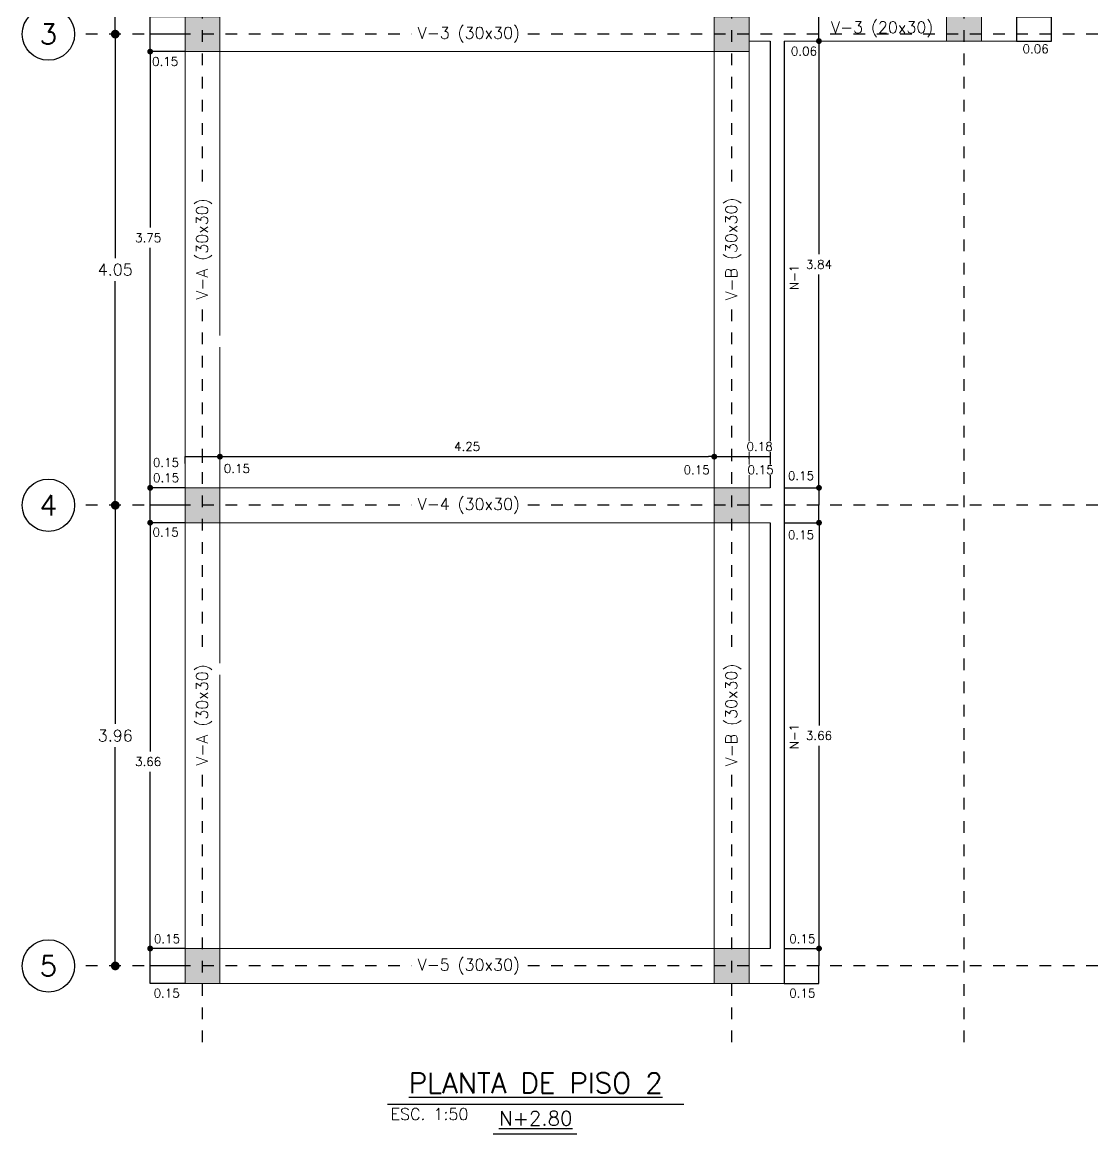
# Model space of a CAD drawing. Header units: millimetres. Extents: x -42 to 124, y -10 to 43.
# Drawn here: x 23.31 to 32.55, y 18.71 to 28.26 of the extents above; entities that cross this region are included whole.
import ezdxf
from ezdxf.enums import TextEntityAlignment as Align

# ---------------------------------------------------------------- set-up
doc = ezdxf.new("R2010")
doc.units = ezdxf.units.MM
doc.header["$LTSCALE"] = 0.01
doc.header["$PDMODE"] = 3
doc.linetypes.add('DASHDOT', pattern=[1, 0.5, -0.25, 0, -0.25])
for name, color, linetype in [('FC_CIRCULO DE EJES', 3, 'Continuous'), ('FC_COTAS', 1, 'Continuous'), ('FC_COTAS @ 50', 1, 'Continuous'), ('FC_COTAS EJES', 1, 'Continuous'), ('FC_COTAS EJES @ 50', 1, 'Continuous'), ('FC_EJES', 1, 'DASHDOT'), ('FC_HATCH COLUMNAS', 253, 'Continuous'), ('FC_NERVIOS', 3, 'Continuous'), ('FC_R-140', 2, 'Continuous'), ('FC_R-175', 5, 'Continuous'), ('FC_R-200', 5, 'Continuous'), ('FC_R-60 @ 50', 11, 'Continuous'), ('FC_R-80', 11, 'Continuous'), ('FC_R-80 @ 50', 11, 'Continuous')]:
    doc.layers.add(name, color=color, linetype=linetype)
doc.layers.add('FC_COLUMNAS', color=5, linetype='Continuous', lineweight=15)
doc.layers.add('FC_VIGAS', color=2, linetype='Continuous', lineweight=0)
doc.styles.add('FC_TEXT', font='romans.shx', dxfattribs={"height": 0.002})
doc.styles.add('FC_TEXT1', font='romans.shx')
doc.dimstyles.new('FC_COTAS', dxfattribs={"dimtxt": 0.0015, "dimasz": 0.001, "dimexe": 0, "dimexo": 0, "dimgap": 0.001, "dimtad": 1, "dimtih": 1, "dimtoh": 1, "dimzin": 0, "dimdsep": 46, "dimtxsty": 'FC_TEXT1', "dimblk": 'DOT', "dimcen": 0.09, "dimclrd": 256, "dimclre": 256, "dimclrt": 256, "dimadec": 0, "dimazin": 0, "dimtfac": 1, "dimtix": 1, "dimtmove": 2, "dimatfit": 3, "dimfxl": 1.002, "dimtolj": 1, "dimtzin": 0, "dimlwd": -1, "dimarcsym": 0})
doc.dimstyles.new('FC_COTAS EJES', dxfattribs={"dimtxt": 0.002, "dimasz": 0.0015, "dimexe": 0, "dimexo": 0, "dimgap": 0.001, "dimtad": 1, "dimtih": 1, "dimtoh": 1, "dimzin": 0, "dimdsep": 46, "dimtxsty": 'FC_TEXT1', "dimblk": 'DOT', "dimcen": 0.09, "dimclrd": 256, "dimclre": 256, "dimclrt": 256, "dimadec": 0, "dimazin": 0, "dimtfac": 1, "dimtix": 1, "dimtmove": 2, "dimatfit": 3, "dimfxl": 1.002, "dimtolj": 1, "dimtzin": 0, "dimlwd": -1, "dimarcsym": 0})

# ---------------------------------------------------------------- blocks, each defined once
blk = doc.blocks.new('FC_B_Columnas 1 E-1')
at = {"layer": 'FC_HATCH COLUMNAS', "ltscale": 0.6}
h = blk.add_hatch(color=256, dxfattribs=at)
h.dxf.hatch_style = 1
h.paths.add_polyline_path([(0, -0.3), (0.3, -0.3), (0.3, 0), (0, 0)])
h.paths.add_polyline_path([(6.55, -0.3657), (6.55, -0.6657), (6.85, -0.6657), (6.85, -0.3657)])
h.paths.add_polyline_path([(0.4, -4.47), (0, -4.47), (0, -4.77), (0.4, -4.77)])
h.paths.add_polyline_path([(6.45, -4.47), (6.45, -4.77), (6.85, -4.77), (6.85, -4.47)])
h.paths.add_polyline_path([(0.3, -8.52), (0, -8.52), (0, -8.82), (0.3, -8.82)])
h.paths.add_polyline_path([(4.55, -8.52), (4.55, -8.82), (4.85, -8.82), (4.85, -8.52)])
h.paths.add_polyline_path([(0.3, -12.57), (0, -12.57), (0, -12.87), (0.3, -12.87)])
h.paths.add_polyline_path([(4.55, -12.57), (4.55, -12.87), (4.85, -12.87), (4.85, -12.57)])
h.paths.add_polyline_path([(0.3, -16.53), (0, -16.53), (0, -16.83), (0.3, -16.83)])
h.paths.add_polyline_path([(4.55, -16.53), (4.55, -16.83), (4.85, -16.83), (4.85, -16.53)])
h.paths.add_polyline_path([(6.5477, -8.4297), (6.8477, -8.4297), (6.8477, -8.7297), (6.5477, -8.7297)])
at = {"layer": 'FC_COLUMNAS', "ltscale": 0.6}
for points in [[(6.5477, -8.4297), (6.8477, -8.4297), (6.8477, -8.7297), (6.5477, -8.7297)], [(0, -8.52), (0.3, -8.52), (0.3, -8.82), (0, -8.82)], [(4.85, -8.52), (4.55, -8.52), (4.55, -8.82), (4.85, -8.82)], [(0, -12.87), (0.3, -12.87), (0.3, -12.57), (0, -12.57)], [(4.85, -12.87), (4.55, -12.87), (4.55, -12.57), (4.85, -12.57)], [(0, -16.53), (0.3, -16.53), (0.3, -16.83), (0, -16.83)], [(4.85, -16.53), (4.55, -16.53), (4.55, -16.83), (4.85, -16.83)]]:
    blk.add_lwpolyline(points, close=True, dxfattribs=at)
blk = doc.blocks.new('FC_B_Eje')
at = {"layer": 'FC_CIRCULO DE EJES', "ltscale": 1.5}
blk.add_circle((0, 0), 0.0045, dxfattribs=at)
at = {"ltscale": 1.5, "style": 'FC_TEXT1'}
blk.add_attdef('EJE', text='', height=0.0035, dxfattribs=at).set_placement((0, 0), align=Align.MIDDLE_CENTER)
blk = doc.blocks.new('_Dot')
at = {"color": 0, "linetype": 'ByBlock', "lineweight": -2}
blk.add_line((-0.5, 0), (-1, 0), dxfattribs=at)
at = {"color": 0, "linetype": 'ByBlock', "const_width": 0.5}
blk.add_lwpolyline([(-0.25, 0, 1), (0.25, 0, 1)], format="xyb", close=True, dxfattribs=at)
blk = doc.blocks.new('*D32')
at = {"layer": 'Defpoints', "color": 0, "ltscale": 0.6, "transparency": 16777216}
for p in [(37.4436, 27.1002), (37.4436, 23.0502), (37.4436, 23.0502)]:
    blk.add_point(p, dxfattribs=at)
at = {"layer": 'FC_COTAS EJES', "ltscale": 0.6, "transparency": 16777216}
for p, q in [((37.4436, 27.0252), (37.4436, 25.1752)), ((37.4436, 23.1252), (37.4436, 24.9752))]:
    blk.add_line(p, q, dxfattribs=at)
at = {"layer": 'FC_COTAS EJES', "ltscale": 0.6, "transparency": 16777216, "xscale": 0.075, "yscale": 0.075, "zscale": 0.075}
for p, rotation in [((37.4436, 27.1002), 90), ((37.4436, 23.0502), 270)]:
    blk.add_blockref('_Dot', p, dxfattribs=dict(at, rotation=rotation))
at = {"layer": 'FC_COTAS EJES', "ltscale": 0.6, "transparency": 16777216, "insert": (37.4436, 25.0752), "char_height": 0.1, "attachment_point": 5, "style": 'FC_TEXT1'}
blk.add_mtext('\\A1;4.05', dxfattribs=at)
blk = doc.blocks.new('*D33')
at = {"layer": 'Defpoints', "color": 0, "ltscale": 0.6, "transparency": 16777216}
for p in [(37.4436, 23.0502), (37.4436, 19.0002), (37.4436, 19.0002)]:
    blk.add_point(p, dxfattribs=at)
at = {"layer": 'FC_COTAS EJES', "ltscale": 0.6, "transparency": 16777216}
for p, q in [((37.4436, 22.9752), (37.4436, 21.1252)), ((37.4436, 19.0752), (37.4436, 20.9252))]:
    blk.add_line(p, q, dxfattribs=at)
at = {"layer": 'FC_COTAS EJES', "ltscale": 0.6, "transparency": 16777216, "xscale": 0.075, "yscale": 0.075, "zscale": 0.075}
for p, rotation in [((37.4436, 23.0502), 90), ((37.4436, 19.0002), 270)]:
    blk.add_blockref('_Dot', p, dxfattribs=dict(at, rotation=rotation))
at = {"layer": 'FC_COTAS EJES', "ltscale": 0.6, "transparency": 16777216, "insert": (37.4436, 21.0252), "char_height": 0.1, "attachment_point": 5, "style": 'FC_TEXT1'}
blk.add_mtext('\\A1;4.05', dxfattribs=at)
blk = doc.blocks.new('*D34')
at = {"layer": 'Defpoints', "color": 0, "ltscale": 0.6, "transparency": 16777216}
for p in [(37.4436, 19.0002), (37.4436, 15.0402), (37.4436, 15.0402)]:
    blk.add_point(p, dxfattribs=at)
at = {"layer": 'FC_COTAS EJES', "ltscale": 0.6, "transparency": 16777216}
for p, q in [((37.4436, 18.9252), (37.4436, 17.1202)), ((37.4436, 15.1152), (37.4436, 16.9202))]:
    blk.add_line(p, q, dxfattribs=at)
at = {"layer": 'FC_COTAS EJES', "ltscale": 0.6, "transparency": 16777216, "xscale": 0.075, "yscale": 0.075, "zscale": 0.075}
for p, rotation in [((37.4436, 19.0002), 90), ((37.4436, 15.0402), 270)]:
    blk.add_blockref('_Dot', p, dxfattribs=dict(at, rotation=rotation))
at = {"layer": 'FC_COTAS EJES', "ltscale": 0.6, "transparency": 16777216, "insert": (37.4436, 17.0202), "char_height": 0.1, "attachment_point": 5, "style": 'FC_TEXT1'}
blk.add_mtext('\\A1;3.96', dxfattribs=at)
blk = doc.blocks.new('*U246')
at = {"layer": 'FC_R-140', "color": 4, "ltscale": 1.5}
blk.add_lwpolyline([(-0.0073, -0.00507), (0.00704, -0.00507)], dxfattribs=at)
at = {"layer": 'FC_R-200', "color": 4, "ltscale": 1.5}
blk.add_lwpolyline([(-0.02548, 0), (0.02548, 0)], dxfattribs=at)
at = {"layer": 'FC_R-140', "ltscale": 1.5, "style": 'FC_TEXT1'}
blk.add_attdef('%%UNIVEL', text='', height=0.0025, dxfattribs=at).set_placement((0, -0.00242), align=Align.MIDDLE_CENTER)
at = {"layer": 'FC_R-200', "ltscale": 1.5, "style": 'FC_TEXT1'}
blk.add_attdef('%%UTÍTULO', text='', height=0.0035, dxfattribs=at).set_placement((0, 0.00366), align=Align.MIDDLE_CENTER)
at = {"layer": 'FC_R-80', "ltscale": 1.5, "style": 'FC_TEXT1'}
blk.add_attdef('ESCALA', text='', height=0.002, dxfattribs=at).set_placement((-0.02496, -0.0017), align=Align.MIDDLE_LEFT)
blk = doc.blocks.new('*D350')
at = {"layer": 'Defpoints', "color": 0, "ltscale": 0.6, "transparency": 16777216}
for p in [(24.405, 20.1522), (24.7054, 20.1522), (24.7054, 20.0022)]:
    blk.add_point(p, dxfattribs=at)
at = {"layer": 'FC_COTAS', "lineweight": -2, "ltscale": 0.6, "transparency": 16777216}
for p, q in [((24.7054, 20.1522), (24.405, 20.1522)), ((24.7054, 20.0022), (24.405, 20.0022))]:
    blk.add_line(p, q, dxfattribs=at)
at = {"layer": 'FC_COTAS', "ltscale": 0.6, "transparency": 16777216}
blk.add_line((24.405, 20.0022), (24.405, 20.1522), dxfattribs=at)
at = {"layer": 'FC_COTAS', "ltscale": 0.6, "transparency": 16777216, "insert": (24.5479, 19.9183), "char_height": 0.075, "attachment_point": 5, "style": 'FC_TEXT1'}
blk.add_mtext('\\A1;0.15', dxfattribs=at)
blk = doc.blocks.new('*D351')
at = {"layer": 'Defpoints', "color": 0, "ltscale": 0.6, "transparency": 16777216}
for p in [(24.4054, 20.3022), (24.7054, 20.3022), (24.7054, 20.1522)]:
    blk.add_point(p, dxfattribs=at)
at = {"layer": 'FC_COTAS', "lineweight": -2, "ltscale": 0.6, "transparency": 16777216}
for p, q in [((24.7054, 20.3022), (24.4054, 20.3022)), ((24.7054, 20.1522), (24.4054, 20.1522))]:
    blk.add_line(p, q, dxfattribs=at)
at = {"layer": 'FC_COTAS', "ltscale": 0.6, "transparency": 16777216}
blk.add_line((24.4054, 20.1522), (24.4054, 20.3022), dxfattribs=at)
at = {"layer": 'FC_COTAS', "ltscale": 0.6, "transparency": 16777216, "insert": (24.5499, 20.3857), "char_height": 0.075, "attachment_point": 5, "style": 'FC_TEXT1'}
blk.add_mtext('\\A1;0.15', dxfattribs=at)
blk = doc.blocks.new('*D352')
at = {"layer": 'Defpoints', "color": 0, "ltscale": 0.6, "transparency": 16777216}
for p in [(24.4054, 23.9622), (24.7054, 23.9622), (24.7054, 20.3022)]:
    blk.add_point(p, dxfattribs=at)
at = {"layer": 'FC_COTAS', "lineweight": -2, "ltscale": 0.6, "transparency": 16777216}
for p, q in [((24.7054, 23.9622), (24.4054, 23.9622)), ((24.7054, 20.3022), (24.4054, 20.3022))]:
    blk.add_line(p, q, dxfattribs=at)
at = {"layer": 'FC_COTAS', "ltscale": 0.6, "transparency": 16777216}
for p, q in [((24.4054, 23.9122), (24.4054, 21.996)), ((24.4054, 20.3522), (24.4054, 21.821))]:
    blk.add_line(p, q, dxfattribs=at)
at = {"layer": 'FC_COTAS', "ltscale": 0.6, "transparency": 16777216, "xscale": 0.05, "yscale": 0.05, "zscale": 0.05}
for p, rotation in [((24.4054, 23.9622), 90), ((24.4054, 20.3022), 270)]:
    blk.add_blockref('_Dot', p, dxfattribs=dict(at, rotation=rotation))
at = {"layer": 'FC_COTAS', "ltscale": 0.6, "transparency": 16777216, "insert": (24.3883, 21.9085), "char_height": 0.075, "attachment_point": 5, "style": 'FC_TEXT1'}
blk.add_mtext('\\A1;3.66', dxfattribs=at)
blk = doc.blocks.new('*D353')
at = {"layer": 'Defpoints', "color": 0, "ltscale": 0.6, "transparency": 16777216}
for p in [(24.4054, 24.1122), (24.7054, 24.1122), (24.7054, 23.9622)]:
    blk.add_point(p, dxfattribs=at)
at = {"layer": 'FC_COTAS', "lineweight": -2, "ltscale": 0.6, "transparency": 16777216}
for p, q in [((24.7054, 24.1122), (24.4054, 24.1122)), ((24.7054, 23.9622), (24.4054, 23.9622))]:
    blk.add_line(p, q, dxfattribs=at)
at = {"layer": 'FC_COTAS', "ltscale": 0.6, "transparency": 16777216}
blk.add_line((24.4054, 23.9622), (24.4054, 24.1122), dxfattribs=at)
at = {"layer": 'FC_COTAS', "ltscale": 0.6, "transparency": 16777216, "insert": (24.5381, 23.8813), "char_height": 0.075, "attachment_point": 5, "style": 'FC_TEXT1'}
blk.add_mtext('\\A1;0.15', dxfattribs=at)
blk = doc.blocks.new('*D354')
at = {"layer": 'Defpoints', "color": 0, "ltscale": 0.6, "transparency": 16777216}
for p in [(24.4054, 24.2622), (24.7054, 24.2622), (24.7054, 24.1122)]:
    blk.add_point(p, dxfattribs=at)
at = {"layer": 'FC_COTAS', "lineweight": -2, "ltscale": 0.6, "transparency": 16777216}
for p, q in [((24.7054, 24.2622), (24.4054, 24.2622)), ((24.7054, 24.1122), (24.4054, 24.1122))]:
    blk.add_line(p, q, dxfattribs=at)
at = {"layer": 'FC_COTAS', "ltscale": 0.6, "transparency": 16777216}
blk.add_line((24.4054, 24.1122), (24.4054, 24.2622), dxfattribs=at)
at = {"layer": 'FC_COTAS', "ltscale": 0.6, "transparency": 16777216, "insert": (24.5422, 24.3487), "char_height": 0.075, "attachment_point": 5, "style": 'FC_TEXT1'}
blk.add_mtext('\\A1;0.15', dxfattribs=at)
blk = doc.blocks.new('*D355')
at = {"layer": 'Defpoints', "color": 0, "ltscale": 0.6, "transparency": 16777216}
for p in [(24.4054, 28.0122), (24.7054, 28.0122), (24.7054, 24.2622)]:
    blk.add_point(p, dxfattribs=at)
at = {"layer": 'FC_COTAS', "lineweight": -2, "ltscale": 0.6, "transparency": 16777216}
for p, q in [((24.7054, 28.0122), (24.4054, 28.0122)), ((24.7054, 24.2622), (24.4054, 24.2622))]:
    blk.add_line(p, q, dxfattribs=at)
at = {"layer": 'FC_COTAS', "ltscale": 0.6, "transparency": 16777216}
for p, q in [((24.4054, 27.9622), (24.4054, 26.4991)), ((24.4054, 24.3122), (24.4054, 26.3241))]:
    blk.add_line(p, q, dxfattribs=at)
at = {"layer": 'FC_COTAS', "ltscale": 0.6, "transparency": 16777216, "xscale": 0.05, "yscale": 0.05, "zscale": 0.05}
for p, rotation in [((24.4054, 28.0122), 90), ((24.4054, 24.2622), 270)]:
    blk.add_blockref('_Dot', p, dxfattribs=dict(at, rotation=rotation))
at = {"layer": 'FC_COTAS', "ltscale": 0.6, "transparency": 16777216, "insert": (24.3883, 26.4116), "char_height": 0.075, "attachment_point": 5, "style": 'FC_TEXT1'}
blk.add_mtext('\\A1;3.75', dxfattribs=at)
blk = doc.blocks.new('*D356')
at = {"layer": 'Defpoints', "color": 0, "ltscale": 0.6, "transparency": 16777216}
for p in [(24.4054, 28.1622), (24.7054, 28.1622), (24.7054, 28.0122)]:
    blk.add_point(p, dxfattribs=at)
at = {"layer": 'FC_COTAS', "lineweight": -2, "ltscale": 0.6, "transparency": 16777216}
for p, q in [((24.7054, 28.1622), (24.4054, 28.1622)), ((24.7054, 28.0122), (24.4054, 28.0122))]:
    blk.add_line(p, q, dxfattribs=at)
at = {"layer": 'FC_COTAS', "ltscale": 0.6, "transparency": 16777216}
blk.add_line((24.4054, 28.0122), (24.4054, 28.1622), dxfattribs=at)
at = {"layer": 'FC_COTAS', "ltscale": 0.6, "transparency": 16777216, "insert": (24.534, 27.9275), "char_height": 0.075, "attachment_point": 5, "style": 'FC_TEXT1'}
blk.add_mtext('\\A1;0.15', dxfattribs=at)
blk = doc.blocks.new('*D357')
at = {"layer": 'Defpoints', "color": 0, "ltscale": 0.6, "transparency": 16777216}
for p in [(24.4054, 28.3122), (24.7054, 28.3122), (24.7054, 28.1622)]:
    blk.add_point(p, dxfattribs=at)
at = {"layer": 'FC_COTAS', "lineweight": -2, "ltscale": 0.6, "transparency": 16777216}
for p, q in [((24.7054, 28.3122), (24.4054, 28.3122)), ((24.7054, 28.1622), (24.4054, 28.1622))]:
    blk.add_line(p, q, dxfattribs=at)
at = {"layer": 'FC_COTAS', "ltscale": 0.6, "transparency": 16777216}
blk.add_line((24.4054, 28.1622), (24.4054, 28.3122), dxfattribs=at)
at = {"layer": 'FC_COTAS', "ltscale": 0.6, "transparency": 16777216, "insert": (24.5381, 28.4079), "char_height": 0.075, "attachment_point": 5, "style": 'FC_TEXT1'}
blk.add_mtext('\\A1;0.15', dxfattribs=at)
blk = doc.blocks.new('*D381')
at = {"layer": 'Defpoints', "color": 0, "ltscale": 0.6, "transparency": 16777216}
for p in [(24.7054, 24.4703), (24.8554, 24.53), (24.8554, 24.4783)]:
    blk.add_point(p, dxfattribs=at)
at = {"layer": 'FC_COTAS', "lineweight": -2, "ltscale": 0.6, "transparency": 16777216}
for p, q in [((24.7054, 24.4703), (24.7054, 24.53)), ((24.8554, 24.4783), (24.8554, 24.53))]:
    blk.add_line(p, q, dxfattribs=at)
at = {"layer": 'FC_COTAS', "ltscale": 0.6, "transparency": 16777216}
blk.add_line((24.7054, 24.53), (24.8554, 24.53), dxfattribs=at)
at = {"layer": 'FC_COTAS', "ltscale": 0.6, "transparency": 16777216, "insert": (24.5415, 24.4794), "char_height": 0.075, "attachment_point": 5, "style": 'FC_TEXT1'}
blk.add_mtext('\\A1;0.15', dxfattribs=at)
blk = doc.blocks.new('*D382')
at = {"layer": 'Defpoints', "color": 0, "ltscale": 0.6, "transparency": 16777216}
for p in [(24.8554, 24.4783), (25.0054, 24.53), (25.0054, 24.52)]:
    blk.add_point(p, dxfattribs=at)
at = {"layer": 'FC_COTAS', "lineweight": -2, "ltscale": 0.6, "transparency": 16777216}
for p, q in [((24.8554, 24.4783), (24.8554, 24.53)), ((25.0054, 24.52), (25.0054, 24.53))]:
    blk.add_line(p, q, dxfattribs=at)
at = {"layer": 'FC_COTAS', "ltscale": 0.6, "transparency": 16777216}
blk.add_line((24.8554, 24.53), (25.0054, 24.53), dxfattribs=at)
at = {"layer": 'FC_COTAS', "ltscale": 0.6, "transparency": 16777216, "insert": (25.1513, 24.4278), "char_height": 0.075, "attachment_point": 5, "style": 'FC_TEXT1'}
blk.add_mtext('\\A1;0.15', dxfattribs=at)
blk = doc.blocks.new('*D383')
at = {"layer": 'Defpoints', "color": 0, "ltscale": 0.6, "transparency": 16777216}
for p in [(25.0054, 24.52), (29.2554, 24.53), (29.2554, 24.5083)]:
    blk.add_point(p, dxfattribs=at)
at = {"layer": 'FC_COTAS', "lineweight": -2, "ltscale": 0.6, "transparency": 16777216}
for p, q in [((25.0054, 24.52), (25.0054, 24.53)), ((29.2554, 24.5083), (29.2554, 24.53))]:
    blk.add_line(p, q, dxfattribs=at)
at = {"layer": 'FC_COTAS', "ltscale": 0.6, "transparency": 16777216}
blk.add_line((25.0554, 24.53), (29.2054, 24.53), dxfattribs=at)
at = {"layer": 'FC_COTAS', "ltscale": 0.6, "transparency": 16777216, "xscale": 0.05, "yscale": 0.05, "zscale": 0.05, "rotation": 180}
blk.add_blockref('_Dot', (25.0054, 24.53), dxfattribs=at)
at = {"layer": 'FC_COTAS', "ltscale": 0.6, "transparency": 16777216, "xscale": 0.05, "yscale": 0.05, "zscale": 0.05}
blk.add_blockref('_Dot', (29.2554, 24.53), dxfattribs=at)
at = {"layer": 'FC_COTAS', "ltscale": 0.6, "transparency": 16777216, "insert": (27.1304, 24.6175), "char_height": 0.075, "attachment_point": 5, "style": 'FC_TEXT1'}
blk.add_mtext('\\A1;4.25', dxfattribs=at)
blk = doc.blocks.new('*D384')
at = {"layer": 'Defpoints', "color": 0, "ltscale": 0.6, "transparency": 16777216}
for p in [(29.2554, 24.5083), (29.4054, 24.53), (29.4054, 24.4907)]:
    blk.add_point(p, dxfattribs=at)
at = {"layer": 'FC_COTAS', "lineweight": -2, "ltscale": 0.6, "transparency": 16777216}
for p, q in [((29.2554, 24.5083), (29.2554, 24.53)), ((29.4054, 24.4907), (29.4054, 24.53))]:
    blk.add_line(p, q, dxfattribs=at)
at = {"layer": 'FC_COTAS', "ltscale": 0.6, "transparency": 16777216}
blk.add_line((29.2554, 24.53), (29.4054, 24.53), dxfattribs=at)
at = {"layer": 'FC_COTAS', "ltscale": 0.6, "transparency": 16777216, "insert": (29.1039, 24.4165), "char_height": 0.075, "attachment_point": 5, "style": 'FC_TEXT1'}
blk.add_mtext('\\A1;0.15', dxfattribs=at)
blk = doc.blocks.new('*D385')
at = {"layer": 'Defpoints', "color": 0, "ltscale": 0.6, "transparency": 16777216}
for p in [(29.4054, 24.4907), (29.5554, 24.53), (29.5554, 24.5108)]:
    blk.add_point(p, dxfattribs=at)
at = {"layer": 'FC_COTAS', "lineweight": -2, "ltscale": 0.6, "transparency": 16777216}
for p, q in [((29.4054, 24.4907), (29.4054, 24.53)), ((29.5554, 24.5108), (29.5554, 24.53))]:
    blk.add_line(p, q, dxfattribs=at)
at = {"layer": 'FC_COTAS', "ltscale": 0.6, "transparency": 16777216}
blk.add_line((29.4054, 24.53), (29.5554, 24.53), dxfattribs=at)
at = {"layer": 'FC_COTAS', "ltscale": 0.6, "transparency": 16777216, "insert": (29.6536, 24.4174), "char_height": 0.075, "attachment_point": 5, "style": 'FC_TEXT1', "bg_fill": 3, "box_fill_scale": 1.1, "bg_fill_color": 256, "bg_fill_true_color": 13158600, "bg_fill_transparency": 0}
blk.add_mtext('\\A1;0.15', dxfattribs=at)
blk = doc.blocks.new('*D386')
at = {"layer": 'Defpoints', "color": 0, "ltscale": 0.6, "transparency": 16777216}
blk.add_point((29.5554, 24.5108), dxfattribs=at)
at = {"layer": 'FC_COTAS', "lineweight": -2, "ltscale": 0.6, "transparency": 16777216}
for p, q in [((29.5554, 24.5108), (29.5554, 24.53)), ((29.7354, 24.5384), (29.7354, 24.53))]:
    blk.add_line(p, q, dxfattribs=at)
at = {"layer": 'FC_COTAS', "ltscale": 0.6, "transparency": 16777216}
blk.add_line((29.5554, 24.53), (29.7354, 24.53), dxfattribs=at)
at = {"layer": 'FC_COTAS', "ltscale": 0.6, "transparency": 16777216, "insert": (29.6454, 24.6175), "char_height": 0.075, "attachment_point": 5, "style": 'FC_TEXT1', "bg_fill": 3, "box_fill_scale": 1.1, "bg_fill_color": 256, "bg_fill_true_color": 13158600, "bg_fill_transparency": 0}
blk.add_mtext('\\A1;0.18', dxfattribs=at)
at = {"layer": 'Defpoints', "color": 0, "ltscale": 0.6, "transparency": 16777216}
for p in [(29.7354, 24.5384), (29.7354, 24.53)]:
    blk.add_point(p, dxfattribs=at)
blk = doc.blocks.new('*D387')
at = {"layer": 'Defpoints', "color": 0, "ltscale": 0.6, "transparency": 16777216}
for p in [(30.155, 28.1622), (30.1554, 28.1622), (30.1557, 28.1025)]:
    blk.add_point(p, dxfattribs=at)
at = {"layer": 'FC_COTAS', "lineweight": -2, "ltscale": 0.6, "transparency": 16777216}
for p, q in [((30.155, 28.1622), (30.1554, 28.1622)), ((30.1557, 28.1025), (30.1554, 28.1025))]:
    blk.add_line(p, q, dxfattribs=at)
at = {"layer": 'FC_COTAS', "ltscale": 0.6, "transparency": 16777216}
blk.add_line((30.1554, 28.1025), (30.1554, 28.1622), dxfattribs=at)
at = {"layer": 'FC_COTAS', "ltscale": 0.6, "transparency": 16777216, "insert": (30.0267, 28.0163), "char_height": 0.075, "attachment_point": 5, "style": 'FC_TEXT1'}
blk.add_mtext('\\A1;0.06', dxfattribs=at)
blk = doc.blocks.new('*D388')
at = {"layer": 'Defpoints', "color": 0, "ltscale": 0.6, "transparency": 16777216}
for p in [(30.1554, 28.3122), (30.1554, 28.3122), (30.155, 28.1622)]:
    blk.add_point(p, dxfattribs=at)
at = {"layer": 'FC_COTAS', "ltscale": 0.6, "transparency": 16777216}
blk.add_line((30.1554, 28.1622), (30.1554, 28.3122), dxfattribs=at)
at = {"layer": 'FC_COTAS', "lineweight": -2, "ltscale": 0.6, "transparency": 16777216}
blk.add_line((30.155, 28.1622), (30.1554, 28.1622), dxfattribs=at)
at = {"layer": 'FC_COTAS', "ltscale": 0.6, "transparency": 16777216, "insert": (30.0227, 28.4079), "char_height": 0.075, "attachment_point": 5, "style": 'FC_TEXT1'}
blk.add_mtext('\\A1;0.15', dxfattribs=at)
blk = doc.blocks.new('*D394')
at = {"layer": 'Defpoints', "color": 0, "ltscale": 0.6, "transparency": 16777216}
for p in [(30.1557, 20.1522), (30.1557, 20.1522), (29.8554, 20.0022)]:
    blk.add_point(p, dxfattribs=at)
at = {"layer": 'FC_COTAS', "ltscale": 0.6, "transparency": 16777216}
blk.add_line((30.1557, 20.0022), (30.1557, 20.1522), dxfattribs=at)
at = {"layer": 'FC_COTAS', "lineweight": -2, "ltscale": 0.6, "transparency": 16777216}
blk.add_line((29.8554, 20.0022), (30.1557, 20.0022), dxfattribs=at)
at = {"layer": 'FC_COTAS', "ltscale": 0.6, "transparency": 16777216, "insert": (30.0129, 19.9183), "char_height": 0.075, "attachment_point": 5, "style": 'FC_TEXT1'}
blk.add_mtext('\\A1;0.15', dxfattribs=at)
blk = doc.blocks.new('*D395')
at = {"layer": 'Defpoints', "color": 0, "ltscale": 0.6, "transparency": 16777216}
for p in [(31.8552, 28.1025), (32.1552, 28.1622), (32.1552, 28.1622)]:
    blk.add_point(p, dxfattribs=at)
at = {"layer": 'FC_COTAS', "lineweight": -2, "ltscale": 0.6, "transparency": 16777216}
blk.add_line((31.8552, 28.1025), (32.1552, 28.1025), dxfattribs=at)
at = {"layer": 'FC_COTAS', "ltscale": 0.6, "transparency": 16777216}
blk.add_line((32.1552, 28.1025), (32.1552, 28.1622), dxfattribs=at)
at = {"layer": 'FC_COTAS', "ltscale": 0.6, "transparency": 16777216, "insert": (32.0185, 28.0358), "char_height": 0.075, "attachment_point": 5, "style": 'FC_TEXT1'}
blk.add_mtext('\\A1;0.06', dxfattribs=at)
blk = doc.blocks.new('*D396')
at = {"layer": 'Defpoints', "color": 0, "ltscale": 0.6, "transparency": 16777216}
blk.add_point((32.1552, 28.1622), dxfattribs=at)
at = {"layer": 'FC_COTAS', "lineweight": -2, "ltscale": 0.6, "transparency": 16777216}
blk.add_line((31.8552, 28.3122), (32.1552, 28.3122), dxfattribs=at)
at = {"layer": 'FC_COTAS', "ltscale": 0.6, "transparency": 16777216, "insert": (31.9995, 28.3984), "char_height": 0.075, "attachment_point": 5, "style": 'FC_TEXT1', "bg_fill": 3, "box_fill_scale": 1.1, "bg_fill_color": 256, "bg_fill_true_color": 13158600, "bg_fill_transparency": 0}
blk.add_mtext('\\A1;0.15', dxfattribs=at)
at = {"layer": 'Defpoints', "color": 0, "ltscale": 0.6, "transparency": 16777216}
for p in [(31.8552, 28.3122), (32.1552, 28.3122)]:
    blk.add_point(p, dxfattribs=at)
at = {"layer": 'FC_COTAS', "ltscale": 0.6, "transparency": 16777216}
blk.add_line((32.1552, 28.1622), (32.1552, 28.3122), dxfattribs=at)
blk = doc.blocks.new('*D402')
at = {"layer": 'Defpoints', "color": 0, "ltscale": 0.6, "transparency": 16777216}
for p in [(30.1557, 28.1025), (29.8554, 24.2622), (30.1557, 24.2622)]:
    blk.add_point(p, dxfattribs=at)
at = {"layer": 'FC_COTAS', "ltscale": 0.6, "transparency": 16777216}
for p, q in [((30.1557, 28.0525), (30.1557, 26.2699)), ((30.1557, 24.3122), (30.1557, 26.0949))]:
    blk.add_line(p, q, dxfattribs=at)
at = {"layer": 'FC_COTAS', "lineweight": -2, "ltscale": 0.6, "transparency": 16777216}
blk.add_line((29.8554, 24.2622), (30.1557, 24.2622), dxfattribs=at)
at = {"layer": 'FC_COTAS', "ltscale": 0.6, "transparency": 16777216, "xscale": 0.05, "yscale": 0.05, "zscale": 0.05}
for p, rotation in [((30.1557, 28.1025), 90), ((30.1557, 24.2622), 270)]:
    blk.add_blockref('_Dot', p, dxfattribs=dict(at, rotation=rotation))
at = {"layer": 'FC_COTAS', "ltscale": 0.6, "transparency": 16777216, "insert": (30.1557, 26.1824), "char_height": 0.075, "attachment_point": 5, "style": 'FC_TEXT1'}
blk.add_mtext('\\A1;3.84', dxfattribs=at)
blk = doc.blocks.new('*D403')
at = {"layer": 'Defpoints', "color": 0, "ltscale": 0.6, "transparency": 16777216}
for p in [(30.0749, 24.2622), (30.1557, 24.1122), (30.1557, 24.1122)]:
    blk.add_point(p, dxfattribs=at)
at = {"layer": 'FC_COTAS', "lineweight": -2, "ltscale": 0.6, "transparency": 16777216}
blk.add_line((30.0749, 24.2622), (30.1557, 24.2622), dxfattribs=at)
at = {"layer": 'FC_COTAS', "ltscale": 0.6, "transparency": 16777216}
blk.add_line((30.1557, 24.2622), (30.1557, 24.1122), dxfattribs=at)
at = {"layer": 'FC_COTAS', "ltscale": 0.6, "transparency": 16777216, "insert": (30.0011, 24.3662), "char_height": 0.075, "attachment_point": 5, "style": 'FC_TEXT1'}
blk.add_mtext('\\A1;0.15', dxfattribs=at)
blk = doc.blocks.new('*D404')
at = {"layer": 'Defpoints', "color": 0, "ltscale": 0.6, "transparency": 16777216}
for p in [(30.1557, 24.1122), (30.1557, 24.1122), (29.8554, 23.9622)]:
    blk.add_point(p, dxfattribs=at)
at = {"layer": 'FC_COTAS', "ltscale": 0.6, "transparency": 16777216}
blk.add_line((30.1557, 23.9622), (30.1557, 24.1122), dxfattribs=at)
at = {"layer": 'FC_COTAS', "lineweight": -2, "ltscale": 0.6, "transparency": 16777216}
blk.add_line((29.8554, 23.9622), (30.1557, 23.9622), dxfattribs=at)
at = {"layer": 'FC_COTAS', "ltscale": 0.6, "transparency": 16777216, "insert": (30.0011, 23.8582), "char_height": 0.075, "attachment_point": 5, "style": 'FC_TEXT1'}
blk.add_mtext('\\A1;0.15', dxfattribs=at)
blk = doc.blocks.new('*D405')
at = {"layer": 'Defpoints', "color": 0, "ltscale": 0.6, "transparency": 16777216}
for p in [(30.1557, 23.9622), (29.8554, 20.3022), (30.1561, 20.3022)]:
    blk.add_point(p, dxfattribs=at)
at = {"layer": 'FC_COTAS', "lineweight": -2, "ltscale": 0.6, "transparency": 16777216}
for p, q in [((30.1557, 23.9622), (30.1561, 23.9622)), ((29.8554, 20.3022), (30.1561, 20.3022))]:
    blk.add_line(p, q, dxfattribs=at)
at = {"layer": 'FC_COTAS', "ltscale": 0.6, "transparency": 16777216}
for p, q in [((30.1561, 23.9122), (30.1561, 22.2197)), ((30.1561, 20.3522), (30.1561, 22.0447))]:
    blk.add_line(p, q, dxfattribs=at)
at = {"layer": 'FC_COTAS', "ltscale": 0.6, "transparency": 16777216, "xscale": 0.05, "yscale": 0.05, "zscale": 0.05}
for p, rotation in [((30.1561, 23.9622), 90), ((30.1561, 20.3022), 270)]:
    blk.add_blockref('_Dot', p, dxfattribs=dict(at, rotation=rotation))
at = {"layer": 'FC_COTAS', "ltscale": 0.6, "transparency": 16777216, "insert": (30.1561, 22.1322), "char_height": 0.075, "attachment_point": 5, "style": 'FC_TEXT1'}
blk.add_mtext('\\A1;3.66', dxfattribs=at)
blk = doc.blocks.new('*D406')
at = {"layer": 'Defpoints', "color": 0, "ltscale": 0.6, "transparency": 16777216}
for p in [(29.8554, 20.3022), (30.1557, 20.1522), (30.1557, 20.1522)]:
    blk.add_point(p, dxfattribs=at)
at = {"layer": 'FC_COTAS', "lineweight": -2, "ltscale": 0.6, "transparency": 16777216}
blk.add_line((29.8554, 20.3022), (30.1557, 20.3022), dxfattribs=at)
at = {"layer": 'FC_COTAS', "ltscale": 0.6, "transparency": 16777216}
blk.add_line((30.1557, 20.3022), (30.1557, 20.1522), dxfattribs=at)
at = {"layer": 'FC_COTAS', "ltscale": 0.6, "transparency": 16777216, "insert": (30.0129, 20.3862), "char_height": 0.075, "attachment_point": 5, "style": 'FC_TEXT1'}
blk.add_mtext('\\A1;0.15', dxfattribs=at)
blk = doc.blocks.new('FC_B_Ejes 1 E-1')
at = {"layer": 'FC_EJES', "ltscale": 0.6}
for points in [[(38.1936, 14.3839), (38.1936, 32.6602)], [(42.7436, 14.3839), (42.7436, 32.6602)], [(44.7436, 14.3839), (44.7436, 32.6602)], [(45.891, 23.0502), (37.0936, 23.0502)], [(45.891, 19.0002), (37.0936, 19.0002)], [(45.891, 15.0402), (37.0936, 15.0402)]]:
    blk.add_lwpolyline(points, dxfattribs=at)
at = {"layer": 'FC_R-175'}
ref = blk.add_blockref('FC_B_Eje', (36.8686, 23.0502), dxfattribs=dict(at, xscale=50, yscale=50, zscale=50))
ref.add_attrib('EJE', '3', dxfattribs={"layer": '0', "color": 0, "ltscale": 1.5, "height": 0.175, "style": 'FC_TEXT1'}).set_placement((36.8686, 23.0502), align=Align.MIDDLE_CENTER)
ref = blk.add_blockref('FC_B_Eje', (36.8686, 19.0002), dxfattribs=dict(at, xscale=50, yscale=50, zscale=50))
ref.add_attrib('EJE', '4', dxfattribs={"layer": '0', "color": 0, "ltscale": 1.5, "height": 0.175, "style": 'FC_TEXT1'}).set_placement((36.8686, 19.0002), align=Align.MIDDLE_CENTER)
ref = blk.add_blockref('FC_B_Eje', (36.8686, 15.0402), dxfattribs=dict(at, xscale=50, yscale=50, zscale=50))
ref.add_attrib('EJE', '5', dxfattribs={"layer": '0', "color": 0, "ltscale": 1.5, "height": 0.175, "style": 'FC_TEXT1'}).set_placement((36.8686, 15.0402), align=Align.MIDDLE_CENTER)
at = {"layer": 'FC_COTAS EJES @ 50', "ltscale": 0.6}
for base, p1, p2, picture, middle in [((37.4436, 23.0502), (37.4436, 27.1002), (37.4436, 23.0502), '*D32', (37.4436, 25.0752)), ((37.4436, 19.0002), (37.4436, 23.0502), (37.4436, 19.0002), '*D33', (37.4436, 21.0252)), ((37.4436, 15.0402), (37.4436, 19.0002), (37.4436, 15.0402), '*D34', (37.4436, 17.0202))]:
    dim = blk.add_linear_dim(base=base, p1=p1, p2=p2, angle=90, dimstyle='FC_COTAS EJES', override={"dimscale": 50, "dimtix": 1, "dimtofl": 1, "dimtmove": 2, "dimatfit": 3}, dxfattribs=at)
    dim.commit()
    dim.dimension.update_dxf_attribs({"geometry": picture, "text_midpoint": middle})

msp = doc.modelspace()

# ---------------------------------------------------------------- linework, layer by layer
at = {"layer": 'FC_NERVIOS', "ltscale": 0.6}
for p, q in [((31.8552, 36.432), (31.8552, 28.1025)), ((29.7354, 28.1025), (29.7354, 24.2622)), ((29.8554, 28.1025), (29.8554, 20.0022)), ((29.7354, 23.9622), (29.7354, 20.3022))]:
    msp.add_line(p, q, dxfattribs=at)
at = {"layer": 'FC_VIGAS', "ltscale": 0.6}
for p, q in [((29.7354, 28.1025), (29.5554, 28.1025)), ((31.2531, 28.1025), (29.8554, 28.1025)), ((31.5531, 28.1025), (31.8552, 28.1025)), ((24.7054, 24.2622), (24.7054, 28.0122)), ((25.0054, 25.5716), (25.0054, 28.0122)), ((25.0054, 28.0122), (29.2554, 28.0122)), ((29.2554, 24.2622), (29.2554, 28.0122)), ((29.5554, 24.2622), (29.5554, 28.0122)), ((25.0054, 24.2622), (25.0054, 25.4716)), ((29.2554, 24.2622), (25.0054, 24.2622)), ((29.5554, 24.2622), (29.7354, 24.2622)), ((24.7054, 20.3022), (24.7054, 23.9622)), ((25.0054, 22.7554), (25.0054, 23.9622)), ((25.0054, 23.9622), (29.2554, 23.9622)), ((29.2554, 20.3022), (29.2554, 23.9622)), ((29.5554, 23.9622), (29.7354, 23.9622)), ((29.5554, 20.3022), (29.5554, 23.9622)), ((25.0054, 20.3022), (25.0054, 22.6554)), ((25.0054, 20.3022), (29.2554, 20.3022)), ((29.5554, 20.3022), (29.7354, 20.3022)), ((29.2554, 20.0022), (25.0054, 20.0022)), ((29.5554, 20.0022), (29.8554, 20.0022))]:
    msp.add_line(p, q, dxfattribs=at)

# ---------------------------------------------------------------- block references
at = {"layer": 'FC_COLUMNAS'}
msp.add_blockref('FC_B_Columnas 1 E-1', (24.7054, 36.8322), dxfattribs=at)
at = {"layer": 'FC_EJES'}
msp.add_blockref('FC_B_Ejes 1 E-1', (-13.3382, 5.112), dxfattribs=at)
at = {"layer": 'FC_R-200', "ltscale": 1.5, "xscale": 50, "yscale": 50, "zscale": 50}
msp.add_blockref('*U246', (27.7206, 18.9632), dxfattribs=at).add_auto_attribs({'%%UTÍTULO': '%%UPLANTA DE PISO 2', 'ESCALA': 'ESC. 1:50', '%%UNIVEL': '%%UN+2.80'})

# ---------------------------------------------------------------- texts
at = {"layer": 'FC_R-60 @ 50', "char_height": 0.075, "attachment_point": 5, "rotation": 90, "style": 'FC_TEXT'}
for insert in [(29.9417, 26.0713), (29.9417, 22.1232)]:
    msp.add_mtext('N-1', dxfattribs=dict(at, insert=insert))

# ---------------------------------------------------------------- dimensions: what is measured, and where the dimension line sits
at = {"layer": 'FC_COTAS @ 50', "ltscale": 0.6}
for base, p1, p2, angle, picture, middle in [((24.4054, 28.3122), (24.7054, 28.1622), (24.7054, 28.3122), 90, '*D357', (24.5381, 28.4079)), ((30.1554, 28.3122), (30.155, 28.1622), (30.1554, 28.3122), 90, '*D388', (30.0227, 28.4079)), ((24.4054, 28.1622), (24.7054, 28.0122), (24.7054, 28.1622), 90, '*D356', (24.534, 27.9275)), ((30.1554, 28.1622), (30.1557, 28.1025), (30.155, 28.1622), 90, '*D387', (30.0267, 28.0163)), ((32.1552, 28.1622), (31.8552, 28.1025), (32.1552, 28.1622), 90, '*D395', (32.0185, 28.0358)), ((24.4054, 28.0122), (24.7054, 24.2622), (24.7054, 28.0122), 90, '*D355', (24.3883, 26.4116)), ((24.4054, 24.2622), (24.7054, 24.1122), (24.7054, 24.2622), 90, '*D354', (24.5422, 24.3487)), ((30.1557, 24.1122), (30.0749, 24.2622), (30.1557, 24.1122), 90, '*D403', (30.0011, 24.3662)), ((24.4054, 24.1122), (24.7054, 23.9622), (24.7054, 24.1122), 90, '*D353', (24.5381, 23.8813)), ((30.1557, 24.1122), (29.8554, 23.9622), (30.1557, 24.1122), 270, '*D404', (30.0011, 23.8582)), ((24.4054, 23.9622), (24.7054, 20.3022), (24.7054, 23.9622), 90, '*D352', (24.3883, 21.9085)), ((24.4054, 20.3022), (24.7054, 20.1522), (24.7054, 20.3022), 90, '*D351', (24.5499, 20.3857)), ((30.1557, 20.1522), (29.8554, 20.3022), (30.1557, 20.1522), 270, '*D406', (30.0129, 20.3862)), ((24.405, 20.1522), (24.7054, 20.0022), (24.7054, 20.1522), 90, '*D350', (24.5479, 19.9183)), ((30.1557, 20.1522), (29.8554, 20.0022), (30.1557, 20.1522), 90, '*D394', (30.0129, 19.9183))]:
    dim = msp.add_linear_dim(base=base, p1=p1, p2=p2, angle=angle, dimstyle='FC_COTAS', override={"dimscale": 50, "dimtix": 1, "dimtofl": 1, "dimtmove": 2, "dimatfit": 3}, dxfattribs=at)
    dim.commit()
    dim.dimension.update_dxf_attribs({"geometry": picture, "text_midpoint": middle, "dimtype": 128})
dim = msp.add_linear_dim(base=(29.2554, 24.53), p1=(25.0054, 24.52), p2=(29.2554, 24.5083), dimstyle='FC_COTAS', override={"dimscale": 50, "dimtix": 1, "dimtofl": 1, "dimtmove": 2, "dimatfit": 3}, dxfattribs=at)
dim.commit()
dim.dimension.update_dxf_attribs({"geometry": '*D383', "text_midpoint": (27.1304, 24.6175)})
for base, p1, p2, picture, middle in [((24.8554, 24.53), (24.7054, 24.4703), (24.8554, 24.4783), '*D381', (24.5415, 24.4794)), ((25.0054, 24.53), (24.8554, 24.4783), (25.0054, 24.52), '*D382', (25.1513, 24.4278)), ((29.4054, 24.53), (29.2554, 24.5083), (29.4054, 24.4907), '*D384', (29.1039, 24.4165))]:
    dim = msp.add_linear_dim(base=base, p1=p1, p2=p2, dimstyle='FC_COTAS', override={"dimscale": 50, "dimtix": 1, "dimtofl": 1, "dimtmove": 2, "dimatfit": 3}, dxfattribs=at)
    dim.commit()
    dim.dimension.update_dxf_attribs({"geometry": picture, "text_midpoint": middle, "dimtype": 128})
dim = msp.add_linear_dim(base=(30.1561, 20.3022), p1=(30.1557, 23.9622), p2=(29.8554, 20.3022), angle=90, dimstyle='FC_COTAS', override={"dimscale": 50, "dimtix": 1, "dimtofl": 1, "dimtmove": 2, "dimatfit": 3}, dxfattribs=at)
dim.commit()
dim.dimension.update_dxf_attribs({"geometry": '*D405', "text_midpoint": (30.1561, 22.1322)})

# ---------------------------------------------------------------- next in the draw order: texts
at = {"layer": 'FC_R-80 @ 50', "char_height": 0.1, "width": 0.981952, "attachment_point": 5, "style": 'FC_TEXT', "bg_fill": 3, "box_fill_scale": 1, "bg_fill_color": 256, "bg_fill_transparency": 0}
for s, insert in [('V-3 (20x30)', (30.6994, 28.2039)), ('V-3 (30x30)', (27.1457, 28.1558)), ('V-4 (30x30)', (27.1457, 24.1058)), ('V-5 (30x30)', (27.1457, 20.1458))]:
    msp.add_mtext(s, dxfattribs=dict(at, insert=insert))
at = {"layer": 'FC_R-80 @ 50', "char_height": 0.1, "width": 0.981952, "attachment_point": 5, "rotation": 90, "style": 'FC_TEXT', "bg_fill": 3, "box_fill_scale": 1, "bg_fill_color": 256, "bg_fill_transparency": 0}
for s, insert in [('V-A (30x30)', (24.869, 26.315)), ('V-B (30x30)', (29.419, 26.315)), ('V-A (30x30)', (24.869, 22.31)), ('V-B (30x30)', (29.419, 22.31))]:
    msp.add_mtext(s, dxfattribs=dict(at, insert=insert))

# ---------------------------------------------------------------- next in the draw order: dimensions: what is measured, and where the dimension line sits
at = {"layer": 'FC_COTAS @ 50', "ltscale": 0.6}
dim = msp.add_linear_dim(base=(32.1552, 28.3122), p1=(32.1552, 28.1622), p2=(31.8552, 28.3122), angle=90, dimstyle='FC_COTAS', override={"dimscale": 50, "dimtix": 1, "dimtofl": 1, "dimtmove": 2, "dimatfit": 3, "dimtfill": 1}, dxfattribs=at)
dim.commit()
dim.dimension.update_dxf_attribs({"geometry": '*D396', "text_midpoint": (31.9995, 28.3984), "dimtype": 128})
dim = msp.add_linear_dim(base=(29.5554, 24.53), p1=(29.4054, 24.4907), p2=(29.5554, 24.5108), dimstyle='FC_COTAS', override={"dimscale": 50, "dimtix": 1, "dimtofl": 1, "dimtmove": 2, "dimatfit": 3, "dimtfill": 1}, dxfattribs=at)
dim.commit()
dim.dimension.update_dxf_attribs({"geometry": '*D385', "text_midpoint": (29.6536, 24.4174), "dimtype": 128})

# ---------------------------------------------------------------- next in the draw order: dimensions: what is measured, and where the dimension line sits
dim = msp.add_linear_dim(base=(30.1557, 24.2622), p1=(30.1557, 28.1025), p2=(29.8554, 24.2622), angle=90, dimstyle='FC_COTAS', override={"dimscale": 50, "dimtix": 1, "dimtofl": 1, "dimtmove": 2, "dimatfit": 3}, dxfattribs=at)
dim.commit()
dim.dimension.update_dxf_attribs({"geometry": '*D402', "text_midpoint": (30.1557, 26.1824)})
dim = msp.add_linear_dim(base=(29.7354, 24.53), p1=(29.5554, 24.5108), p2=(29.7354, 24.5384), dimstyle='FC_COTAS', override={"dimscale": 50, "dimtix": 1, "dimtofl": 1, "dimtmove": 2, "dimatfit": 3, "dimtfill": 1}, dxfattribs=at)
dim.commit()
dim.dimension.update_dxf_attribs({"geometry": '*D386', "text_midpoint": (29.6454, 24.6175)})

doc.saveas('drawing.dxf')
